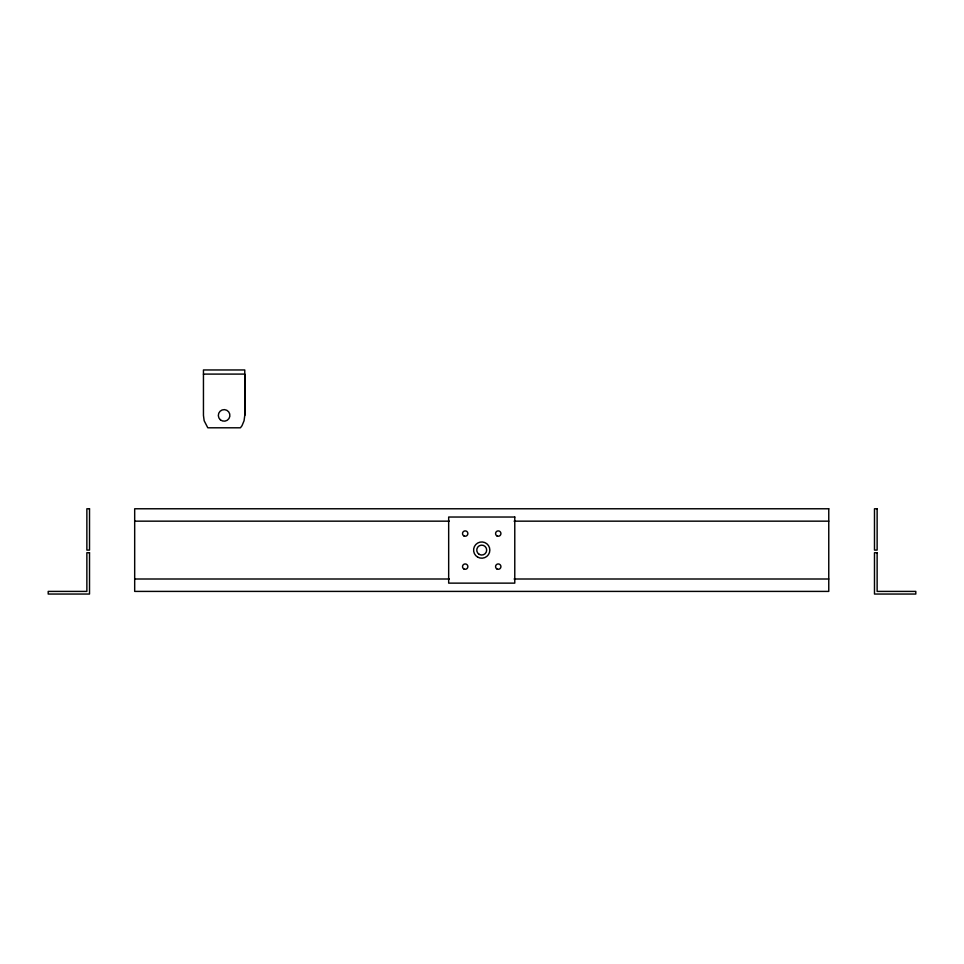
<?xml version="1.0" encoding="UTF-8"?>
<svg xmlns="http://www.w3.org/2000/svg" width="964" height="964" viewBox="0 0 964 964"><rect width="100%" height="100%" fill="white"/><g stroke="black" fill="none" stroke-linecap="round" stroke-linejoin="round"><path stroke-width="1.45" d="M203.452 374.092L203.452 415.4L204.163 420.75L207.802 427.799L240.422 427.799L242 425.727L244.061 420.75L244.772 415.4L244.772 369.959L203.452 369.959L203.452 374.092L244.772 374.092L244.772 415.4M134.683 521.163L449.357 521.163M514.089 521.163L828.763 521.163M134.683 579.003L449.357 579.003M514.089 579.003L828.763 579.003M89.519 508.775L86.868 508.775L86.868 550.082L89.519 550.082L89.519 508.775M828.763 508.775L134.683 508.775L134.683 591.402L828.763 591.402L828.763 508.775M877.132 508.775L874.481 508.775L874.481 550.082L877.132 550.082L877.132 508.775M514.776 517.029L448.67 517.029L448.67 583.136L514.776 583.136L514.776 517.029M89.519 552.734L86.868 552.734L86.868 591.402L48.2 591.402L48.2 594.041L89.519 594.041L89.519 552.734M877.132 552.734L874.481 552.734L874.481 594.041L915.8 594.041L915.8 591.402L877.132 591.402L877.132 552.734M477.662 557.12A8.122 8.122 0 0 0 489.845 550.082A8.122 8.122 0 0 0 477.662 543.045A8.122 8.122 0 0 0 477.662 557.12M463.853 535.888A2.687 2.687 0 0 0 467.877 533.562A2.687 2.687 0 0 0 463.853 531.236A2.687 2.687 0 0 0 463.853 535.888M463.853 568.941A2.687 2.687 0 0 0 467.877 566.615A2.687 2.687 0 0 0 463.853 564.289A2.687 2.687 0 0 0 463.853 568.941M496.906 535.888A2.687 2.687 0 0 0 500.931 533.562A2.687 2.687 0 0 0 496.906 531.236A2.687 2.687 0 0 0 496.906 535.888M496.846 568.905A2.687 2.687 0 0 0 500.931 566.687A2.687 2.687 0 0 0 496.966 564.253A2.687 2.687 0 0 0 496.846 568.905M479.241 554.384A4.953 4.953 0 0 0 486.675 550.082A4.953 4.953 0 0 0 479.241 545.793A4.953 4.953 0 0 0 479.241 554.384M220.407 419.846A5.784 5.784 0 0 0 229.818 416.388A5.784 5.784 0 0 0 222.106 409.977A5.784 5.784 0 0 0 220.407 419.846"/></g></svg>
